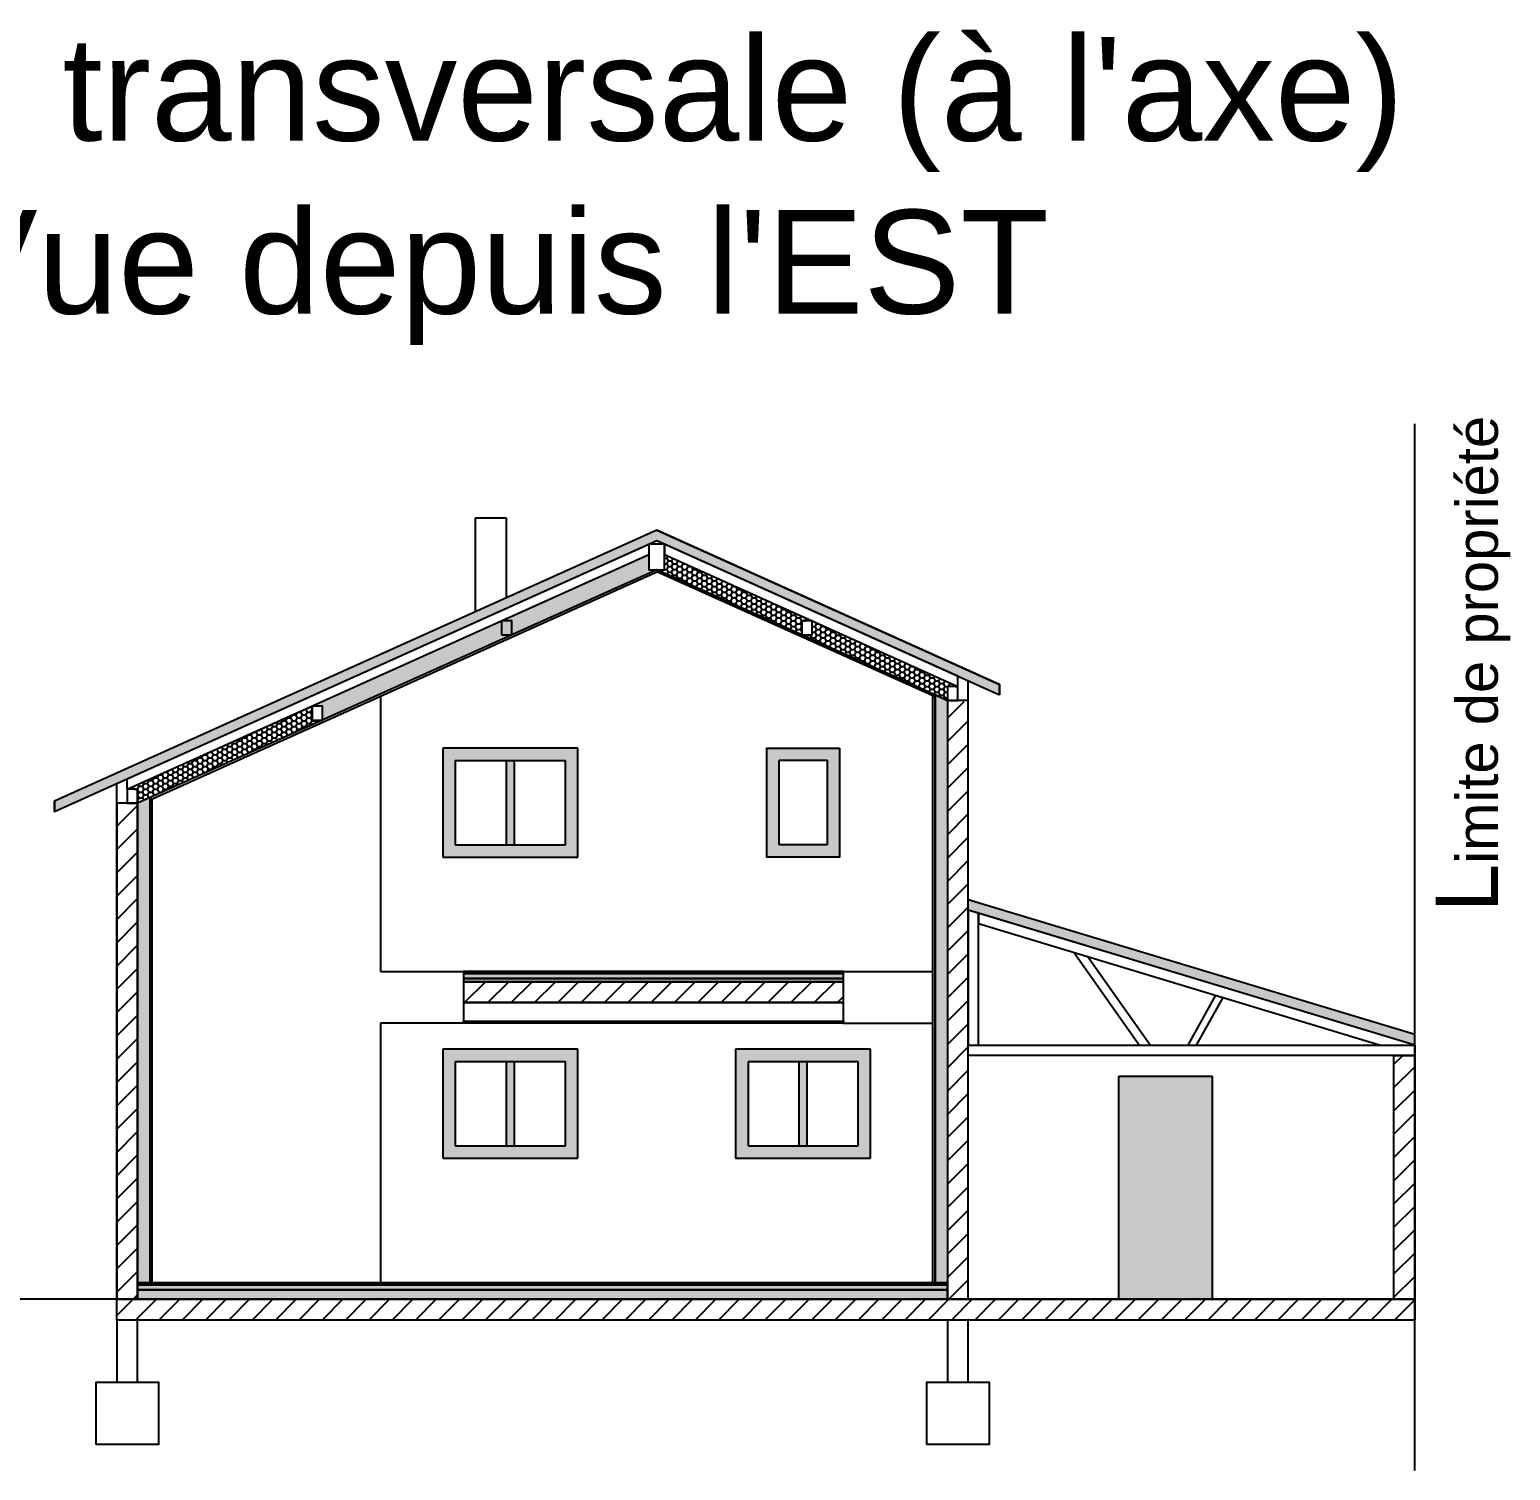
# Model space of a CAD drawing. Header units: millimetres. Extents: x 2055.9 to 2081.9, y 1477.4 to 1509.5.
# Drawn here: x 2066.92 to 2081.18, y 1477.38 to 1491.27 of the extents above; entities that cross this region are included whole.
import ezdxf

# ---------------------------------------------------------------- set-up
doc = ezdxf.new("R2010")
doc.units = ezdxf.units.MM
for name, color, linetype in [('Charpente', 7, 'Continuous'), ('Limites', 7, 'Continuous'), ('Menuiseries', 7, 'Continuous'), ('Murs', 7, 'Continuous'), ('Structure', 7, 'Continuous'), ('Texte', 7, 'Continuous'), ('Toiture', 7, 'Continuous')]:
    doc.layers.add(name, color=color, linetype=linetype)
doc.layers.add('Débord toiture', color=7, linetype='Continuous', true_color=0x171717)
doc.layers.add('Surf Menuiserie', color=7, linetype='Continuous', true_color=0x171717)
doc.styles.get("Standard").update_dxf_attribs({"font": 'arial.ttf'})

msp = doc.modelspace()

# ---------------------------------------------------------------- hatches: boundary and pattern name
at = {"layer": 'Charpente'}
h = msp.add_hatch(dxfattribs=at)
h.set_pattern_fill('HONEY', color=256, scale=0.01)
h.paths.add_polyline_path([(2072.957, 1486.063), (2072.882, 1486.063), (2072.882, 1486.209), (2071.462, 1485.57), (2071.562, 1485.57), (2071.562, 1485.435)])
h.paths.add_polyline_path([(2071.562, 1485.435), (2071.562, 1485.57), (2071.462, 1485.57), (2069.957, 1484.893), (2069.957, 1484.713)])
h.paths.add_polyline_path([(2069.957, 1484.893), (2069.638, 1484.749), (2069.738, 1484.749), (2069.738, 1484.614), (2069.957, 1484.713)])
h = msp.add_hatch(dxfattribs=at)
h.set_pattern_fill('HONEY', color=256, scale=0.01)
h.paths.add_polyline_path([(2073.032, 1486.209), (2073.032, 1486.063), (2072.957, 1486.063), (2074.353, 1485.435), (2074.353, 1485.57), (2074.453, 1485.57)])
h = msp.add_hatch(dxfattribs=at)
h.set_pattern_fill('HONEY', color=256, scale=0.01)
h.paths.add_polyline_path([(2074.453, 1485.57), (2074.453, 1485.435), (2074.353, 1485.435), (2075.757, 1484.803), (2075.757, 1484.938), (2075.857, 1484.938)])
h = msp.add_hatch(dxfattribs=at)
h.set_pattern_fill('ANSI31', color=256, scale=0.05)
h.paths.add_polyline_path([(2075.957, 1484.793), (2075.757, 1484.793), (2075.757, 1479.033), (2075.957, 1479.033)])
h.paths.add_polyline_path([(2067.957, 1483.803), (2067.757, 1483.803), (2067.757, 1479.033), (2067.957, 1479.033), (2067.957, 1479.123), (2067.957, 1479.173), (2067.957, 1479.193)])
h = msp.add_hatch(dxfattribs=at)
h.set_pattern_fill('HONEY', color=256, scale=0.01)
h.paths.add_polyline_path([(2075.757, 1484.803), (2075.637, 1484.857), (2075.637, 1479.193), (2075.757, 1479.193)])
h = msp.add_hatch(dxfattribs=at)
h.set_pattern_fill('HONEY', color=256, scale=0.01)
h.paths.add_polyline_path([(2069.738, 1484.614), (2069.638, 1484.614), (2069.638, 1484.749), (2067.857, 1483.948), (2067.957, 1483.948), (2067.957, 1483.813)])
h = msp.add_hatch(dxfattribs=at)
h.set_pattern_fill('HONEY', color=256, scale=0.01)
h.paths.add_polyline_path([(2068.077, 1483.867), (2067.957, 1483.813), (2067.957, 1479.193), (2068.077, 1479.193)])
h = msp.add_hatch(dxfattribs=at)
h.set_pattern_fill('ANSI31', color=256, scale=0.05)
h.set_pattern_definition([(45, (-0.34, 0), (-0.112253202, 0.112253202), [])])
h.paths.add_polyline_path([(2074.757, 1481.893), (2074.757, 1482.093), (2071.097, 1482.093), (2071.097, 1481.893)])
h = msp.add_hatch(dxfattribs=at)
h.set_pattern_fill('ANSI31', color=256, scale=0.05)
h.paths.add_polyline_path([(2080.257, 1481.383), (2080.057, 1481.383), (2080.057, 1479.033), (2080.257, 1479.033)])
h = msp.add_hatch(dxfattribs=at)
h.set_pattern_fill('ANSI31', color=256, scale=0.05)
h.paths.add_polyline_path([(2067.757, 1479.033), (2067.757, 1478.833), (2080.257, 1478.833), (2080.257, 1479.033)])
at = {"layer": 'Débord toiture', "transparency": 33554687}
h = msp.add_hatch(color=256, dxfattribs=at)
h.dxf.hatch_style = 1
h.paths.add_polyline_path([(2072.957, 1486.343), (2067.156, 1483.732), (2067.156, 1483.832), (2072.957, 1486.443), (2076.258, 1484.958), (2076.258, 1484.858)])
h = msp.add_hatch(color=256, dxfattribs=at)
h.dxf.hatch_style = 1
h.paths.add_polyline_path([(2080.257, 1481.583), (2080.257, 1481.483), (2075.957, 1482.783), (2075.957, 1482.883)])
at = {"layer": 'Structure'}
h = msp.add_hatch(color=256, dxfattribs=at)
h.dxf.hatch_style = 1
h.paths.add_polyline_path([(2074.757, 1482.173), (2071.097, 1482.173), (2071.097, 1482.123), (2074.757, 1482.123)])
h = msp.add_hatch(dxfattribs=at)
h.set_pattern_fill('HONEY', color=256, scale=0.01)
h.set_pattern_definition([(0, (117.826837, -27.442967), (0.047625, 0.02749630645), [0.03175, -0.0635]), (120, (117.826837, -27.442967), (-0.0476249999, 0.02749630663), [0.03175, -0.0635]), (60, (117.826837, -27.442967), (1e-10, 0.05499261308), [-0.0635, 0.03175])])
h.paths.add_polyline_path([(2074.757, 1482.123), (2071.097, 1482.123), (2071.097, 1482.093), (2074.757, 1482.093)])
h = msp.add_hatch(color=256, dxfattribs=at)
h.dxf.hatch_style = 1
h.paths.add_polyline_path([(2075.757, 1479.173), (2067.957, 1479.173), (2067.957, 1479.123), (2075.757, 1479.123)])
h = msp.add_hatch(dxfattribs=at)
h.set_pattern_fill('HONEY', color=256, scale=0.01)
h.paths.add_polyline_path([(2075.757, 1479.123), (2067.957, 1479.123), (2067.957, 1479.033), (2075.757, 1479.033)])
at = {"layer": 'Surf Menuiserie', "transparency": 33554687}
h = msp.add_hatch(color=256, dxfattribs=at)
h.dxf.hatch_style = 1
h.paths.add_polyline_path([(2074.017, 1484.343), (2074.717, 1484.343), (2074.717, 1483.293), (2074.017, 1483.293)])
h.paths.add_polyline_path([(2074.137, 1483.413), (2074.597, 1483.413), (2074.597, 1484.223), (2074.137, 1484.223)], flags=16)
h.paths.add_polyline_path([(2070.897, 1484.343), (2072.197, 1484.343), (2072.197, 1483.293), (2070.897, 1483.293)])
h.paths.add_polyline_path([(2071.017, 1484.223), (2071.017, 1483.413), (2072.077, 1483.413), (2072.077, 1484.223)], flags=16)
h.paths.add_polyline_path([(2071.507, 1484.223), (2071.587, 1484.223), (2071.587, 1483.413), (2071.507, 1483.413)], flags=0)
h.paths.add_polyline_path([(2073.717, 1481.443), (2075.017, 1481.443), (2075.017, 1480.393), (2073.717, 1480.393)])
h.paths.add_polyline_path([(2074.897, 1480.513), (2074.897, 1481.323), (2073.837, 1481.323), (2073.837, 1480.513)], flags=16)
h.paths.add_polyline_path([(2074.327, 1481.323), (2074.407, 1481.323), (2074.407, 1480.513), (2074.327, 1480.513)], flags=0)
h.paths.add_polyline_path([(2070.897, 1481.443), (2072.197, 1481.443), (2072.197, 1480.393), (2070.897, 1480.393)])
h.paths.add_polyline_path([(2071.017, 1481.323), (2071.017, 1480.513), (2072.077, 1480.513), (2072.077, 1481.323)], flags=16)
h.paths.add_polyline_path([(2071.507, 1481.323), (2071.587, 1481.323), (2071.587, 1480.513), (2071.507, 1480.513)], flags=0)
h = msp.add_hatch(color=256, dxfattribs=at)
h.dxf.hatch_style = 1
h.paths.add_polyline_path([(2071.587, 1483.413), (2071.507, 1483.413), (2071.507, 1484.223), (2071.587, 1484.223)])
h = msp.add_hatch(color=256, dxfattribs=at)
h.dxf.hatch_style = 1
h.paths.add_polyline_path([(2074.327, 1481.323), (2074.407, 1481.323), (2074.407, 1480.513), (2074.327, 1480.513)])
h.paths.add_polyline_path([(2071.587, 1480.513), (2071.507, 1480.513), (2071.507, 1481.323), (2071.587, 1481.323)])
h = msp.add_hatch(color=256, dxfattribs=at)
h.dxf.hatch_style = 1
h.paths.add_polyline_path([(2078.307, 1481.183), (2077.407, 1481.183), (2077.407, 1479.033), (2078.307, 1479.033)])

# ---------------------------------------------------------------- linework, layer by layer
at = {"layer": 'Charpente'}
for p, q in [((2067.857, 1484.048), (2072.882, 1486.309)), ((2067.857, 1483.948), (2072.882, 1486.209)), ((2075.857, 1485.038), (2073.032, 1486.309)), ((2073.032, 1486.309), (2073.032, 1486.209)), ((2073.032, 1486.209), (2075.857, 1484.938)), ((2072.957, 1486.063), (2067.957, 1483.813)), ((2075.757, 1484.803), (2072.957, 1486.063)), ((2072.957, 1486.063), (2072.957, 1486.043)), ((2072.957, 1486.043), (2072.957, 1486.063)), ((2068.077, 1483.847), (2072.957, 1486.043)), ((2075.637, 1484.837), (2072.957, 1486.043)), ((2075.857, 1484.938), (2075.857, 1485.038)), ((2075.757, 1484.803), (2075.757, 1484.783)), ((2067.857, 1483.948), (2067.857, 1484.048)), ((2067.957, 1483.813), (2067.957, 1483.793)), ((2077.604, 1481.483), (2076.973, 1482.376)), ((2077.708, 1481.483), (2077.106, 1482.336)), ((2070.297, 1482.193), (2071.097, 1482.193)), ((2074.757, 1482.193), (2075.617, 1482.193)), ((2078.074, 1481.483), (2078.342, 1481.962)), ((2078.155, 1481.483), (2078.411, 1481.941)), ((2070.297, 1481.693), (2070.297, 1479.193)), ((2071.097, 1481.693), (2070.297, 1481.693)), ((2074.757, 1481.693), (2075.617, 1481.693))]:
    msp.add_line(p, q, dxfattribs=at)
for points in [[(2072.882, 1486.209), (2072.882, 1486.063), (2072.957, 1486.063), (2071.562, 1485.435), (2071.562, 1485.57), (2071.462, 1485.57), (2072.882, 1486.209)], [(2072.957, 1486.063), (2073.032, 1486.063), (2073.032, 1486.209), (2074.453, 1485.57), (2074.353, 1485.57), (2074.353, 1485.435), (2072.957, 1486.063), (2073.032, 1486.063)], [(2074.353, 1485.435), (2074.453, 1485.435), (2074.453, 1485.57), (2075.857, 1484.938), (2075.757, 1484.938), (2075.757, 1484.803), (2074.353, 1485.435)], [(2067.857, 1483.948), (2069.638, 1484.749), (2069.638, 1484.614), (2069.738, 1484.614), (2067.957, 1483.813), (2067.957, 1483.948), (2067.857, 1483.948)], [(2076.057, 1482.753), (2076.057, 1482.653), (2079.927, 1481.483), (2080.257, 1481.483), (2076.057, 1482.753)]]:
    msp.add_lwpolyline(points, dxfattribs=at)
for points in [[(2072.882, 1486.063), (2073.032, 1486.063), (2073.032, 1486.309), (2072.882, 1486.309)], [(2071.462, 1485.435), (2071.562, 1485.435), (2071.562, 1485.57), (2071.462, 1485.57)], [(2074.353, 1485.435), (2074.453, 1485.435), (2074.453, 1485.57), (2074.353, 1485.57)], [(2075.757, 1484.803), (2075.857, 1484.803), (2075.857, 1484.938), (2075.757, 1484.938)], [(2075.637, 1479.193), (2075.617, 1479.193), (2075.617, 1484.846), (2075.637, 1484.837)], [(2075.757, 1479.193), (2075.637, 1479.193), (2075.637, 1484.857), (2075.757, 1484.803)], [(2075.757, 1479.033), (2075.957, 1479.033), (2075.957, 1484.803), (2075.757, 1484.803)], [(2069.638, 1484.614), (2069.738, 1484.614), (2069.738, 1484.749), (2069.638, 1484.749)], [(2067.857, 1483.813), (2067.957, 1483.813), (2067.957, 1483.948), (2067.857, 1483.948)], [(2067.757, 1479.033), (2067.957, 1479.033), (2067.957, 1483.813), (2067.757, 1483.813)], [(2067.957, 1479.193), (2068.077, 1479.193), (2068.077, 1483.867), (2067.957, 1483.813)], [(2068.077, 1479.193), (2068.097, 1479.193), (2068.097, 1483.856), (2068.077, 1483.847)], [(2075.957, 1481.483), (2076.057, 1481.483), (2076.057, 1482.753), (2075.957, 1482.783)], [(2071.097, 1482.173), (2074.757, 1482.173), (2074.757, 1482.193), (2071.097, 1482.193)], [(2071.097, 1482.123), (2074.757, 1482.123), (2074.757, 1482.173), (2071.097, 1482.173)], [(2071.097, 1482.093), (2074.757, 1482.093), (2074.757, 1482.123), (2071.097, 1482.123)], [(2071.097, 1481.893), (2074.757, 1481.893), (2074.757, 1482.093), (2071.097, 1482.093)], [(2071.097, 1481.713), (2074.757, 1481.713), (2074.757, 1481.893), (2071.097, 1481.893)], [(2074.757, 1481.693), (2071.097, 1481.693), (2071.097, 1481.713), (2074.757, 1481.713)], [(2080.257, 1481.383), (2075.957, 1481.383), (2075.957, 1481.483), (2080.257, 1481.483)], [(2080.257, 1479.033), (2080.057, 1479.033), (2080.057, 1481.383), (2080.257, 1481.383)], [(2067.957, 1479.173), (2075.757, 1479.173), (2075.757, 1479.193), (2067.957, 1479.193)], [(2067.957, 1479.123), (2075.757, 1479.123), (2075.757, 1479.173), (2067.957, 1479.173)], [(2067.957, 1479.033), (2075.757, 1479.033), (2075.757, 1479.123), (2067.957, 1479.123)], [(2067.757, 1479.033), (2080.257, 1479.033), (2080.257, 1478.833), (2067.757, 1478.833)]]:
    msp.add_lwpolyline(points, close=True, dxfattribs=at)
at = {"layer": 'Limites'}
for p, q in [((2080.257, 1477.384), (2080.257, 1487.468)), ((2080.257, 1479.033), (2057.956, 1479.033))]:
    msp.add_line(p, q, dxfattribs=at)
at = {"layer": 'Menuiseries'}
for p, q in [((2072.197, 1484.343), (2070.897, 1484.343)), ((2070.897, 1484.343), (2070.897, 1483.293)), ((2071.017, 1484.223), (2071.017, 1483.413)), ((2071.017, 1484.223), (2072.077, 1484.223)), ((2071.507, 1484.223), (2071.507, 1483.413)), ((2071.587, 1483.413), (2071.587, 1484.223)), ((2072.077, 1483.413), (2072.077, 1484.223)), ((2072.197, 1483.293), (2072.197, 1484.343)), ((2074.137, 1483.413), (2074.137, 1484.223)), ((2074.597, 1484.223), (2074.597, 1483.413)), ((2067.156, 1483.732), (2067.156, 1483.832)), ((2071.017, 1483.413), (2072.077, 1483.413)), ((2071.507, 1483.413), (2071.587, 1483.413)), ((2074.597, 1483.413), (2074.137, 1483.413)), ((2070.897, 1483.293), (2072.197, 1483.293)), ((2072.197, 1481.443), (2070.897, 1481.443)), ((2070.897, 1481.443), (2070.897, 1480.393)), ((2072.197, 1480.393), (2072.197, 1481.443)), ((2075.017, 1481.443), (2073.717, 1481.443)), ((2073.717, 1481.443), (2073.717, 1480.393)), ((2075.017, 1481.443), (2074.367, 1481.443)), ((2075.017, 1480.393), (2075.017, 1481.443)), ((2071.017, 1481.323), (2071.017, 1480.513)), ((2071.017, 1481.323), (2072.077, 1481.323)), ((2071.507, 1481.323), (2071.507, 1480.513)), ((2071.587, 1480.513), (2071.587, 1481.323)), ((2072.077, 1480.513), (2072.077, 1481.323)), ((2073.837, 1481.323), (2073.837, 1480.513)), ((2073.837, 1481.323), (2074.897, 1481.323)), ((2074.327, 1481.323), (2074.327, 1480.513)), ((2074.407, 1480.513), (2074.407, 1481.323)), ((2074.897, 1480.513), (2074.897, 1481.323)), ((2077.407, 1479.033), (2077.407, 1481.183)), ((2077.407, 1481.183), (2078.307, 1481.183)), ((2078.307, 1481.183), (2078.307, 1479.033)), ((2071.017, 1480.513), (2072.077, 1480.513)), ((2071.507, 1480.513), (2071.587, 1480.513)), ((2073.837, 1480.513), (2074.897, 1480.513)), ((2074.327, 1480.513), (2074.407, 1480.513)), ((2070.897, 1480.393), (2072.197, 1480.393)), ((2073.717, 1480.393), (2075.017, 1480.393)), ((2078.307, 1479.033), (2077.407, 1479.033))]:
    msp.add_line(p, q, dxfattribs=at)
for points in [[(2074.717, 1484.343), (2074.717, 1483.293), (2074.017, 1483.293), (2074.017, 1484.343), (2074.717, 1484.343)], [(2074.597, 1484.223), (2074.597, 1484.223), (2074.137, 1484.223)]]:
    msp.add_lwpolyline(points, dxfattribs=at)
at = {"layer": 'Murs'}
for p, q in [((2075.957, 1479.033), (2075.957, 1484.993)), ((2070.297, 1484.846), (2070.297, 1482.193)), ((2067.757, 1479.033), (2067.757, 1484.003)), ((2075.957, 1482.663), (2075.957, 1482.763)), ((2075.957, 1479.033), (2075.957, 1482.663)), ((2080.257, 1481.363), (2080.257, 1481.463)), ((2080.257, 1479.033), (2080.257, 1481.363)), ((2080.257, 1479.033), (2067.757, 1479.033))]:
    msp.add_line(p, q, dxfattribs=at)
at = {"layer": 'Structure'}
for p, q in [((2067.757, 1478.833), (2067.757, 1478.233)), ((2067.957, 1478.233), (2067.957, 1478.833)), ((2075.757, 1478.833), (2075.757, 1478.233)), ((2075.957, 1478.233), (2075.957, 1478.833))]:
    msp.add_line(p, q, dxfattribs=at)
for points in [[(2067.557, 1477.633), (2067.557, 1478.233), (2067.957, 1478.233)], [(2067.957, 1478.233), (2068.157, 1478.233), (2068.157, 1477.633), (2067.557, 1477.633)], [(2075.557, 1477.633), (2075.557, 1478.233), (2075.957, 1478.233)], [(2075.957, 1478.233), (2076.157, 1478.233), (2076.157, 1477.633), (2075.557, 1477.633)]]:
    msp.add_lwpolyline(points, dxfattribs=at)
at = {"layer": 'Toiture'}
for p, q in [((2071.207, 1486.563), (2071.207, 1485.655)), ((2071.207, 1486.563), (2071.507, 1486.563)), ((2071.507, 1486.563), (2071.507, 1485.79)), ((2072.957, 1486.443), (2067.156, 1483.832)), ((2067.156, 1483.732), (2072.957, 1486.343)), ((2072.957, 1486.443), (2076.258, 1484.958)), ((2072.957, 1486.343), (2076.258, 1484.858)), ((2076.258, 1484.958), (2076.258, 1484.858)), ((2080.257, 1481.583), (2075.957, 1482.883)), ((2080.257, 1481.483), (2075.957, 1482.783))]:
    msp.add_line(p, q, dxfattribs=at)
msp.add_lwpolyline([(2076.258, 1484.858), (2076.258, 1484.958), (2072.957, 1486.443), (2067.156, 1483.832), (2067.156, 1483.732), (2072.957, 1486.343), (2076.258, 1484.858)], dxfattribs=at)

# ---------------------------------------------------------------- texts
at = {"layer": 'Structure', "insert": (2059.552, 1491.197), "char_height": 1, "attachment_point": 1}
msp.add_mtext_dynamic_manual_height_columns("\\pi3.17586;Coupe transversale (à l'axe)\\P\\pi6.5101;Vue depuis l'EST", width=23.65867, gutter_width=12.5, heights=[3.559], dxfattribs=at)
at = {"layer": 'Texte', "insert": (2081.179, 1482.763), "char_height": 0.6, "attachment_point": 7, "rotation": 90}
msp.add_mtext_dynamic_manual_height_columns('L{\\H0.66667x;imite de propriété}', width=8.45174, gutter_width=12.5, heights=[0.882], dxfattribs=at)

doc.saveas('drawing.dxf')
